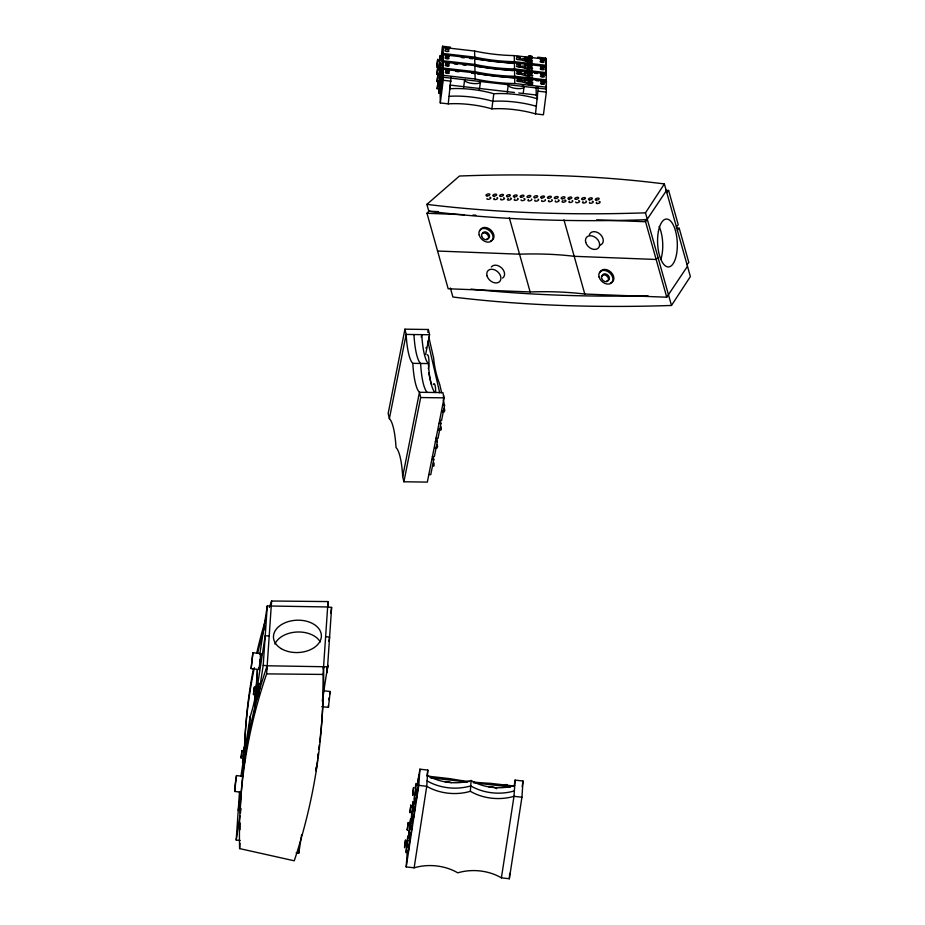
<?xml version="1.0" encoding="UTF-8"?>
<svg xmlns="http://www.w3.org/2000/svg" width="925" height="925" viewBox="0 0 925 925"><rect width="100%" height="100%" fill="white"/><g stroke="black" fill="none" stroke-linecap="round" stroke-linejoin="round"><path stroke-width="1.39" d="M439.19 88.65L439.202 89.274L439.988 81.782M441.699 60.333L441.688 59.697M442.878 410.388L442.624 412.076M259.046 667.388L259.046 669.503L251.114 668.59L252.907 652.726L260.838 653.64L259.046 669.503M328.421 705.278L328.421 707.382L321.808 706.631M408.11 850.075C407.358 862.331 411.625 825.169 409.37 838.859M409.451 841.345L409.451 840.282L409.301 840.894M410.804 832.604L410.804 834.72L412.076 826.476M412.157 823.874L412.087 822.984M413.51 815.133C412.758 827.389 417.025 790.228 414.77 803.918M416.204 797.662C415.256 809.456 419.372 778.422 417.695 785.117M240.176 840.49L236.21 840.039L239.483 791.973M269.418 607.471A903.112 664.774 3.9 0 1 271.592 601.019L328.017 601.574L323.056 674.429A1026.981 755.956 3.9 0 1 294.254 860.793L239.621 848.595L239.991 843.195M248.709 737.815L250.155 716.609A256.745 188.989 3.9 0 0 255.531 694.837M254.468 712.423L255.716 694.051M256.109 688.397L257.358 670.024A256.745 188.989 3.9 0 1 257.127 680.511M258.376 696.652L263.209 665.329L267.256 605.956L327.658 606.973L331.624 607.424L327.577 666.798L322.282 701.023M239.621 848.595A903.112 664.774 3.9 0 1 266.62 673.886L271.592 601.019M296.127 852.85L298.775 853.151L299.064 848.907M514.231 785.741L515.098 780.122L523.03 781.024L521.931 797.223L509.328 878.75L501.396 877.837A43.29 31.866 3.9 0 0 457.771 872.83A43.29 31.866 3.9 0 0 414.134 867.812L406.202 866.91L407.22 852.064M418.782 776.468L418.875 775.115L417.441 784.377M406.202 866.91L418.805 785.371L419.904 769.184L427.836 770.097L426.737 786.285L414.134 867.812M521.931 797.223L513.999 796.309A43.29 31.866 3.9 0 1 470.363 791.303L471.103 780.503A43.29 31.866 3.9 0 1 427.477 775.497M515.098 780.122L513.999 796.309L501.396 877.837M509.328 878.75L509.698 873.35M242.789 758.743C241.541 775.855 246.547 733.109 243.691 750.811M255.554 693.137L255.497 694.987L256.237 687.668M258.376 688.339L257.74 693.947M316.165 767.172L316.049 770.883L317.541 760.604M317.714 758.72L317.714 755.355M406.248 848.248C404.815 867.13 410.411 818.833 406.896 842.259M408.942 830.777C407.52 849.659 413.117 801.362 409.59 824.788M408.561 847.161L408.815 844.398M411.648 813.306L411.521 817.018L412.793 808.785M414.735 793.731C414.388 799.235 416.111 786.678 415.417 788.25M438.947 88.939C437.722 106.838 442.532 64.068 439.872 81.007M441.722 69.144L441.688 67.421M440.786 90.87L441.121 87.216M441.283 87.355L441.179 89.505L441.537 87.69M426.171 347.361L425.962 348.158M243.171 756.638L243.379 754.673M246.142 752.407L246.443 746.81L246.131 748.024M255.346 693.368C253.681 715.268 259.012 668.602 256.063 687.321M326.988 671.423L327.82 665.341L326.895 672.822M412.723 807.907L412.908 805.212L412.481 807.224M411.313 828.893L411.637 825.898M414.527 793.951C412.862 815.85 418.192 769.184 415.244 787.903M414.018 811.422L414.215 809.456M417.487 789.73L417.175 792.725M439.306 87.123L439.514 85.112M441.745 61.987L442.15 55.731L441.664 57.778M441.768 77.411L441.965 74.277L441.722 75.307M257.624 692.42L258.11 688.558M408.411 846.595L408.63 844.548M411.105 829.124L411.324 827.077M414.701 808.138L414.227 812.011M416.805 793.014L417.291 789.141M439.259 78.856L439.629 75.862M439.132 86.985L439.363 84.915M441.664 71.341L442.289 63.027L441.815 65.074M441.803 78.637L442.428 70.312L441.711 73.942M441.792 85.736L442.104 81.573L441.745 83.389M439.259 428.946L438.924 430.298M259.567 661.872L259.809 659.803M328.942 699.751L329.184 697.693M409.197 844.097L408.827 846.953M414.03 809.606L414.273 807.548M416.724 792.135L416.978 790.077M439.283 65.872L440.161 55.512L439.19 61.004M439.086 70.335L440.312 62.796L439.433 73.156M441.283 56.171L442.566 46.25L450.498 47.163M442.624 49.291L442.867 47.395L474.594 51.037A200.297 190.816 -1.1 0 0 514.254 55.593L528.059 57.177M442.74 55.361L442.867 47.395M442.763 56.575L443.006 54.691L474.733 58.333A200.297 190.816 -1.1 0 0 514.404 62.888L546.132 66.531L546.004 74.497L543.137 74.173M442.878 62.657L443.006 54.691M442.902 63.871L443.144 61.975L474.872 65.629A200.297 190.816 -1.1 0 0 514.543 70.184L546.27 73.827L546.143 81.793M443.017 69.942L443.144 61.975M443.04 71.156L443.283 69.271L475.022 72.913A200.297 190.816 -1.1 0 0 514.682 77.469L529.852 79.215M443.283 69.271L443.156 77.237L546.282 89.078L546.409 81.111L532.615 79.527M546.212 85.031L546.34 92.118L543.426 114.793L535.494 113.879A43.29 13.042 7.3 0 0 491.869 108.873A43.29 13.042 7.3 0 0 448.243 103.866L440.312 102.953L443.214 80.278L442.566 46.25M448.243 103.866L451.065 76.937M463.645 87.412L464.616 79.851M479.404 89.818L480.376 82.256M491.869 108.873L493.811 93.76A43.29 13.042 7.3 0 1 537.437 98.767L537.367 95.125L518.775 92.986M507.282 92.419L508.253 84.869A7.99 2.405 7.3 0 0 518.289 88.65A7.99 2.405 7.3 0 0 522.359 85.297M531.621 62.299A2 0.601 7.3 0 1 531.748 63.131A2 0.601 7.3 0 1 529.1 62.935A2 0.601 7.3 0 1 528.499 62.056L520.012 59.593L520.255 57.697A2 0.601 7.3 0 1 517.26 57.523A2 0.601 7.3 0 1 517.248 56.587A2 0.601 7.3 0 1 520.243 57.096L520 58.98L530.141 58.356L530.198 60.957M516.705 65.883A2 0.601 7.3 0 0 517.445 66.797A2 0.601 7.3 0 0 520.151 66.877L520.382 64.38A2 0.601 7.3 0 0 517.387 63.883A2 0.601 7.3 0 0 517.399 64.808A2 0.601 7.3 0 0 520.393 64.993L518.671 64.496L520.382 64.38M520.289 74.173L520.532 72.289A2 0.601 7.3 0 1 517.538 72.104A2 0.601 7.3 0 1 517.526 71.167A2 0.601 7.3 0 1 520.521 71.676L520.278 73.561A2 0.601 7.3 0 1 519.572 74.312A2 0.601 7.3 0 1 516.855 73.78A2 0.601 7.3 0 1 517.561 73.029M520.428 81.469L520.659 78.972A2 0.601 7.3 0 0 517.665 78.463A2 0.601 7.3 0 0 517.688 79.388A2 0.601 7.3 0 0 520.671 79.573L518.948 79.076L520.659 78.972M523.192 93.564L524.001 87.274M528.429 58.46L528.672 56.575A2 0.601 7.3 0 1 529.701 55.812A2 0.601 7.3 0 1 532.337 56.587A2 0.601 7.3 0 1 530.395 57.072L530.383 56.46L528.672 56.575M528.811 63.86L530.522 63.756L530.534 64.357A2 0.601 7.3 0 0 532.476 63.871A2 0.601 7.3 0 0 529.84 63.108A2 0.601 7.3 0 0 528.811 63.86L528.568 65.756A2 0.601 7.3 0 1 525.18 65.663A2 0.601 7.3 0 1 526.117 64.762A2 0.601 7.3 0 1 528.51 65.791L530.279 65.64L530.337 68.242M530.152 58.957L530.383 56.46M528.95 71.156L528.707 73.04L530.418 72.936L530.661 71.04L528.95 71.156A2 0.601 7.3 0 1 529.979 70.392A2 0.601 7.3 0 1 532.615 71.167A2 0.601 7.3 0 1 530.684 71.653L530.441 73.538M529.019 74.752A2 0.601 7.3 0 0 530.083 75.746A2 0.601 7.3 0 0 532.707 75.584A2 0.601 7.3 0 0 530.73 74.648L530.753 75.249L529.019 74.752L528.776 76.648L518.567 73.676L524.498 73.306M530.291 66.253L530.522 63.756M529.1 78.44L530.811 78.336L530.823 78.949A2 0.601 7.3 0 0 532.754 78.452A2 0.601 7.3 0 0 530.118 77.688A2 0.601 7.3 0 0 529.1 78.44L528.857 80.336A2 0.601 7.3 0 1 525.458 80.244A2 0.601 7.3 0 1 526.394 79.342A2 0.601 7.3 0 1 528.788 80.371L530.568 80.221L530.615 82.834M529.169 82.047A2 0.601 7.3 0 0 530.222 83.042A2 0.601 7.3 0 0 532.846 82.88A2 0.601 7.3 0 0 530.881 81.932L530.892 82.545L529.169 82.047L528.927 83.932L518.705 80.961M530.58 80.833L530.811 78.336M535.494 113.879L538.327 86.95M545.322 60.923L545.692 58.09L537.76 57.188M545.75 61.131L545.993 59.246L530.811 57.5M545.866 67.213L545.993 59.246M545.889 68.427L546.132 66.531M546.166 83.007L546.409 81.111M406.954 843.138L407.474 840.062L406.572 847.994M409.659 825.667L410.168 822.591L409.243 830.06M412.296 807.317L413.313 801.143L411.937 812.589M439.352 69.514L439.849 66.762L439.051 74.254M439.317 82.325L440.45 70.092L439.733 73.711M245.183 760.142L245.426 758.454M411.521 829.482L412.596 818.845L412.076 821.388M439.34 61.281L439.699 59.466L438.913 66.97M441.849 81.238L442.566 77.608L440.67 93.101M240.916 776.399L243.113 762.165M245.541 746.51L250.155 716.609M259.775 654.357L267.256 605.956M238.234 810.358L241.09 791.846M255.774 696.86L255.335 699.705A256.745 188.989 3.9 0 1 255.242 707.579M257.751 684.049L265.232 635.648L269.198 636.099M236.21 840.039L239.957 815.838M240.396 812.994L241.055 808.716M266.516 670.047L267.175 665.78L327.577 666.798M330.734 613.125L331.624 607.424M323.207 668.925L323.611 666.335A1026.981 755.956 3.9 0 1 319.68 741.989M328.93 641.383L329.601 637.105L325.635 636.654M298.775 853.151L301.642 834.604M409.347 836.79L409.752 834.142M412.041 819.319L412.446 816.671L412.087 819.793M415.152 799.2L414.747 801.848L415.348 798.703M409.255 838.143L409.914 833.841M417.557 784.4L419.904 769.184M426.968 775.717L427.836 770.097M522.163 786.655L523.03 781.024M260.318 656.172L260.838 653.64M329.682 694.051L330.213 691.518L323.6 690.755M435.606 447.469L435.224 448.405M404.93 329.173L388.153 413.406L389.367 418.667A43.29 9.215 -89.2 0 1 396.027 447.596A43.29 9.215 -89.2 0 1 402.687 476.514L403.901 481.775L427.327 482.098L444.104 397.866L442.89 392.605L419.464 392.281A43.29 9.215 -89.2 0 1 412.804 363.352A43.29 9.215 -89.2 0 1 406.144 334.434L404.93 329.173L428.356 329.497L429.57 334.757L425.65 354.402M389.367 418.667L406.144 334.434L429.57 334.757M421.245 337.22L421.765 334.642A43.29 9.215 -89.2 0 0 428.425 363.571A43.29 9.215 -89.2 0 0 435.085 392.501M427.801 332.306L428.356 329.497M402.687 476.514L419.464 392.281L420.678 397.542L403.901 481.775M433.131 456.753L433.767 459.563L430.772 474.606L428.818 474.583M436.403 437.305L437.363 441.514L434.368 456.557L432.414 456.534M440.312 420.655L440.959 423.465L437.964 438.508L436.01 438.473M443.272 399.808L444.555 405.416L441.56 420.459L439.606 420.424M258.514 684.535L258.815 683.321L256.965 698.999M439.849 74.486L439.109 81.897M440.543 426.911C441.618 425.038 441.41 431.963 440.485 429.732M433.351 463.009C434.426 461.136 434.218 468.062 433.293 465.842M251.114 668.59L252.907 652.726M243.102 776.341L236.488 775.589L235.216 783.822L234.696 791.453L241.309 792.216M234.696 791.453L236.488 775.589M328.421 707.382L330.213 691.518M446.347 72.578L448.012 72.636M541.229 69.005L543.183 69.306L542.709 68.913M437.039 444.659L437.641 446.509L436.97 448.116M450.371 288.01L452.903 297.017A1026.981 464.639 -15.7 0 0 671.481 305.458L645.477 212.831L664.358 183.936A903.112 408.596 -15.7 0 0 459.436 176.028L426.887 204.379L428.818 211.247L426.98 213.293L448.174 288.773L530.141 291.942A256.745 116.157 -15.7 0 1 584.785 294.046L666.752 297.214L687.483 266.284M666.289 190.804L645.558 221.734L596.671 219.838M671.481 305.458L690.374 276.575L664.358 183.936M666.775 192.516L668.613 190.469L678.245 224.787L676.406 226.833M677.366 230.256L679.204 228.209L688.836 262.527L686.997 264.573M657.999 257.428L656.16 259.474L574.194 256.306A256.745 116.157 -15.7 0 0 519.549 254.19L437.571 251.033M443.514 395.345L443.63 399.23M446.312 65.224L448.128 65.663L447.422 65.212M444.335 408.387L444.833 410.411L444.162 412.018M541.576 61.501L543.044 62.01L542.073 61.524M520.243 57.096L518.532 57.2L520.255 57.697M524.359 66.01L518.428 66.38L528.637 69.352A2 0.601 7.3 0 0 530.372 70.462A2 0.601 7.3 0 0 532.072 69.745M520.521 71.676L518.809 71.78L520.532 72.289M524.637 80.591L520.417 80.857A2 0.601 7.3 0 1 519.711 81.608A2 0.601 7.3 0 1 516.994 81.065A2 0.601 7.3 0 1 517.699 80.325M266.62 673.886L323.056 674.429M412.804 363.352L428.425 363.571M420.678 397.542L444.104 397.866M442.601 405.381L444.555 405.416M439.005 423.442L440.959 423.465M435.421 441.491L437.363 441.514M431.825 459.54L433.767 459.563M665.769 190.365L668.613 190.469M438.381 211.617L428.818 211.247A1026.981 464.639 -15.7 0 0 647.396 219.688L644.517 219.572M426.98 213.293L464.362 214.727M472.999 215.062L475.866 215.178M676.372 228.105L679.204 228.209M447.295 58.506L446.07 57.997L447.284 57.917M442.983 53.477L474.71 57.119A200.297 190.816 -1.1 0 0 514.381 61.674L546.108 65.317M445.607 55.697L448.463 56.02M461.355 57.5L464.223 57.836M469.958 58.495L472.814 58.818M475.681 59.142L512.924 63.42M525.816 64.9L528.672 65.236M443.121 60.761L474.849 64.415A200.297 190.816 -1.1 0 0 514.52 68.959L546.247 72.612M445.746 62.981L448.613 63.316M454.337 63.975L457.204 64.299M462.928 64.958L465.795 65.282M477.254 66.6L513.063 70.716M518.786 71.375L521.654 71.699M534.546 73.179L537.413 73.514M443.26 68.057L474.999 71.699A200.297 190.816 -1.1 0 0 514.658 76.255L546.386 79.897M455.909 71.422L458.777 71.757M471.669 73.237L474.525 73.561M477.392 73.896L514.635 78.174M520.359 78.833L523.226 79.157M536.118 80.637L538.986 80.972M443.399 75.341L475.138 78.995A200.297 190.816 -1.1 0 0 514.797 83.551L546.525 87.193M443.214 80.278L451.157 81.18M538.408 91.205L546.34 92.118M514.485 92.488L450.105 85.1L450.186 88.742A43.29 13.042 7.3 0 1 493.811 93.76M263.209 665.329L267.175 665.78A903.112 664.774 3.9 0 0 240.257 810.971M427.153 776.063L450.602 778.757A200.297 135.316 8.8 0 0 469.287 781.579M513.722 786.007L490.273 783.313A200.297 135.316 8.8 0 1 473.704 782.076M430.241 777.775L467.483 782.053M473.207 782.712L510.45 786.99M418.805 785.371L426.737 786.285A43.29 31.866 3.9 0 0 470.363 791.303M541.645 83.747L543.461 83.724M543.218 76.347L541.403 76.37M244.015 750.557L243.078 758.026M244.651 762.686L244.582 761.772M645.558 221.734L666.752 297.214M563.972 219.919L584.785 294.046M509.328 217.803L530.141 291.942M428.807 337.035L433.652 358.079A200.297 128.378 11.3 0 0 439.71 384.372L441.653 392.79M427.824 341.198L439.71 392.824M428.68 372.983L431.258 384.153M545.692 58.09L546.016 75.11M536.095 87.204L536.269 95.645M530.661 71.04L530.684 71.653M530.418 72.936L530.476 75.538M514.254 55.593L514.381 61.674M514.404 62.888L514.52 68.959M514.543 70.184L514.658 76.255M514.682 77.469L514.797 83.551M474.594 51.037L474.71 57.119M474.733 58.333L474.849 64.415M474.872 65.629L474.999 71.699M475.022 72.913L475.138 78.995M440.115 93.032L440.312 102.953M578.611 200.725A2 0.902 -15.7 0 1 579.455 201.731A2 0.902 -15.7 0 1 577.061 202.76A2 0.902 -15.7 0 1 575.801 201.939M565.672 200.367A2 0.902 -15.7 0 1 565.025 201.789A2 0.902 -15.7 0 1 562.365 202.066A2 0.902 -15.7 0 1 563.013 200.644M564.481 200.216A2 0.902 -15.7 0 1 565.36 200.251M523.966 198.609A2 0.902 -15.7 0 1 524.81 199.615A2 0.902 -15.7 0 1 522.417 200.656A2 0.902 -15.7 0 1 521.157 199.823M545.183 199.58A2 0.902 -15.7 0 1 543.576 201.349A2 0.902 -15.7 0 1 541.83 200.355M489.811 197.291A2 0.902 -15.7 0 1 490.655 198.297A2 0.902 -15.7 0 1 488.261 199.338A2 0.902 -15.7 0 1 487.001 198.505M585.849 201.037A2 0.902 -15.7 0 1 585.918 202.344A2 0.902 -15.7 0 1 583.178 202.98A2 0.902 -15.7 0 1 583.108 201.673M599.099 201.511A2 0.902 -15.7 0 1 599.793 202.702A2 0.902 -15.7 0 1 596.96 203.535A2 0.902 -15.7 0 1 596.775 202.205M592.278 201.257A2 0.902 -15.7 0 1 593.041 202.344A2 0.902 -15.7 0 1 590.416 203.292A2 0.902 -15.7 0 1 589.641 202.205M510.311 198.089A2 0.902 -15.7 0 1 510.889 199.361A2 0.902 -15.7 0 1 507.917 200.043A2 0.902 -15.7 0 1 508.368 198.528M572.193 200.517A2 0.902 -15.7 0 1 572.251 201.812A2 0.902 -15.7 0 1 569.511 202.448A2 0.902 -15.7 0 1 569.453 201.141M497.049 197.615A2 0.902 -15.7 0 1 497.118 198.91A2 0.902 -15.7 0 1 494.378 199.546A2 0.902 -15.7 0 1 494.308 198.239M503.478 197.823A2 0.902 -15.7 0 1 504.252 198.91A2 0.902 -15.7 0 1 501.616 199.869A2 0.902 -15.7 0 1 500.841 198.771M531.528 199.048A2 0.902 -15.7 0 1 531.019 200.401A2 0.902 -15.7 0 1 528.418 200.829A2 0.902 -15.7 0 1 528.464 199.569M558.122 199.927A2 0.902 -15.7 0 1 558.897 201.026A2 0.902 -15.7 0 1 556.26 201.974A2 0.902 -15.7 0 1 555.486 200.887M517.549 198.401A2 0.902 -15.7 0 1 517.607 199.708A2 0.902 -15.7 0 1 514.867 200.343A2 0.902 -15.7 0 1 514.809 199.037M551.693 199.719A2 0.902 -15.7 0 1 551.762 201.026A2 0.902 -15.7 0 1 549.022 201.662A2 0.902 -15.7 0 1 548.953 200.355M538.038 199.199A2 0.902 -15.7 0 1 538.211 200.413A2 0.902 -15.7 0 1 535.621 201.176A2 0.902 -15.7 0 1 534.997 200.089M647.962 295.746A1026.981 464.639 -15.7 0 1 470.998 289.097M491.325 266.967A7.99 5.804 41.9 0 1 501.766 268.042A7.99 5.804 41.9 0 1 502.599 278.09M602.348 276.24A4.001 2.902 41.9 0 1 605.54 273.892A4.001 2.902 41.9 0 1 609.378 277.685A4.001 2.902 41.9 0 1 606.858 280.68M599.932 272.574A7.99 5.804 41.9 0 1 611.055 272.262A7.99 5.804 41.9 0 1 610.442 282.923M589.341 234.834A7.99 5.804 41.9 0 1 600.464 234.522A7.99 5.804 41.9 0 1 599.839 245.183M482.561 233.458A4.001 2.902 41.9 0 1 488.481 233.69A4.001 2.902 41.9 0 1 486.966 238.719M480.04 230.614A7.99 5.804 41.9 0 1 491.163 230.302A7.99 5.804 41.9 0 1 490.551 240.963M659.12 226.452A23.981 9.84 87.5 0 1 660.924 259.173M645.477 212.831A1026.981 464.639 -15.7 0 1 426.887 204.379M433.293 384.453A7.99 1.7 -89.2 0 1 435.629 392.212M427.061 354.865A7.99 1.7 -89.2 0 1 428.853 359.224A7.99 1.7 -89.2 0 1 428.31 368.751M427.281 392.397A43.29 9.215 -89.2 0 1 420.609 363.467A43.29 9.215 -89.2 0 1 413.949 334.538M532.361 84.325A2 0.601 7.3 0 1 531.644 85.077A2 0.601 7.3 0 1 528.938 84.545A2 0.601 7.3 0 1 529.643 83.793M544.351 83.689A2 0.601 7.3 0 1 543.229 84.348A2 0.601 7.3 0 1 540.663 83.701A2 0.601 7.3 0 1 541.784 83.053M528.372 81.782A2 0.601 7.3 0 1 526.602 82.475A2 0.601 7.3 0 1 524.938 81.365M449.018 72.659A2 0.601 7.3 0 1 448.313 73.399A2 0.601 7.3 0 1 445.596 72.867A2 0.601 7.3 0 1 446.312 72.127M531.956 79.955A2 0.601 7.3 0 1 531.563 80.868A2 0.601 7.3 0 1 528.649 80.163M528.58 80.001A2 0.601 7.3 0 1 529.562 79.585M532.418 77.203A2 0.601 7.3 0 1 531.193 77.793A2 0.601 7.3 0 1 528.707 77.191A2 0.601 7.3 0 1 529.505 76.509M543.958 76.232A2 0.601 7.3 0 1 542.582 77.029A2 0.601 7.3 0 1 540.547 75.954M527.516 74.185A2 0.601 7.3 0 1 528.198 75.098A2 0.601 7.3 0 1 525.481 74.983A2 0.601 7.3 0 1 524.799 74.069M448.567 65.201A2 0.601 7.3 0 1 448.694 66.033A2 0.601 7.3 0 1 446.047 65.837A2 0.601 7.3 0 1 445.445 64.97M531.817 72.67A2 0.601 7.3 0 1 531.193 73.584A2 0.601 7.3 0 1 528.441 72.705M528.51 72.555A2 0.601 7.3 0 1 528.695 72.439M529.424 72.3A2 0.601 7.3 0 1 530.407 72.323M519.411 65.964A2 0.601 7.3 0 1 520.151 66.877M543.461 68.785A2 0.601 7.3 0 1 543.773 69.676A2 0.601 7.3 0 1 540.986 69.444A2 0.601 7.3 0 1 540.674 68.554M527.782 67.039A2 0.601 7.3 0 1 527.736 67.895A2 0.601 7.3 0 1 524.938 67.548A2 0.601 7.3 0 1 524.972 66.692M448.012 57.766A2 0.601 7.3 0 1 448.752 58.68A2 0.601 7.3 0 1 446.047 58.599A2 0.601 7.3 0 1 445.307 57.685M531.262 65.236A2 0.601 7.3 0 1 531.285 66.288A2 0.601 7.3 0 1 528.302 65.421M528.36 65.27A2 0.601 7.3 0 1 528.557 65.143M529.759 64.993A2 0.601 7.3 0 1 530.268 65.039M519.26 58.68A2 0.601 7.3 0 1 520.012 59.593A2 0.601 7.3 0 1 517.306 59.501A2 0.601 7.3 0 1 516.566 58.587M543.322 61.489A2 0.601 7.3 0 1 543.634 62.38A2 0.601 7.3 0 1 540.847 62.148A2 0.601 7.3 0 1 540.535 61.27M527.238 59.605A2 0.601 7.3 0 1 527.828 60.541A2 0.601 7.3 0 1 524.914 60.31A2 0.601 7.3 0 1 524.833 59.408M448.278 50.621A2 0.601 7.3 0 1 448.301 51.488A2 0.601 7.3 0 1 445.492 51.164A2 0.601 7.3 0 1 445.48 50.297M531.54 58.09A2 0.601 7.3 0 1 531.147 58.992A2 0.601 7.3 0 1 528.233 58.287M528.418 57.847A2 0.601 7.3 0 1 528.73 57.766M479.786 80.949A7.99 2.405 7.3 0 1 472.606 83.493A7.99 2.405 7.3 0 1 465.125 79.296M478.815 88.511A7.99 2.405 7.3 0 1 479.381 89.182M536.465 106.329A43.29 13.042 7.3 0 0 492.84 101.311A43.29 13.042 7.3 0 0 449.215 96.304M503.894 785.799A2 1.468 3.9 0 1 507.86 785.868M488.978 787.002A7.99 5.885 3.9 0 1 496.713 788.701M445.353 781.983A7.99 5.885 3.9 0 1 451.412 782.723M514.728 785.51A43.29 31.866 3.9 0 1 471.103 780.503M514.369 790.91A43.29 31.866 3.9 0 1 470.733 785.903A43.29 31.866 3.9 0 1 427.107 780.885M240.003 829.748A903.112 664.774 3.9 0 1 240.014 823.042M319.322 744.833A1026.981 755.956 3.9 0 1 318.778 749.088M318.188 753.343A1026.981 755.956 3.9 0 1 317.784 756.176M256.722 685.737A256.745 188.989 3.9 0 1 256.445 688.339M274.898 644.054A23.981 16.176 -2.2 0 1 296.948 632.018A23.981 16.176 -2.2 0 1 320.258 641.904M244.558 750.221A903.112 664.774 3.9 0 1 244.674 746.197M244.767 743.515A903.112 664.774 3.9 0 1 253.392 668.925M256.722 653.108A903.112 664.774 3.9 0 1 265.741 619.126M244.35 750.256A903.112 664.774 3.9 0 1 254.352 667.723M257.589 653.247A903.112 664.774 3.9 0 1 264.978 625.82M328.017 601.574A1026.981 755.956 3.9 0 1 328.086 607.297M436.785 66.542L436.797 67.178L437.722 59.246L436.785 66.542M436.924 73.838L436.935 74.463L437.86 66.531L436.924 73.838M437.062 81.123L437.074 81.758L437.999 73.827L437.062 81.123M437.201 88.418L437.213 89.043L438.138 81.111L437.201 88.418M241.124 757.205L241.136 758.257L242.026 750.325L241.124 757.205M253.508 693.704L253.508 694.768L254.41 686.836L253.508 693.704M404.583 846.71L404.595 847.763L405.52 839.923L404.583 846.71M407.289 829.239L407.289 830.292L408.226 822.452L407.289 829.239M409.995 811.768L409.995 812.821L410.885 804.889L409.995 811.768M412.689 794.298L412.689 795.35L413.591 787.418L412.689 794.298M530.464 60.668L528.742 60.171A2 0.601 7.3 0 0 529.794 61.166A2 0.601 7.3 0 0 532.418 61.004A2 0.601 7.3 0 0 530.453 60.067L530.464 60.668M530.603 67.964L528.88 67.467A2 0.601 7.3 0 0 529.944 68.462A2 0.601 7.3 0 0 532.557 68.288A2 0.601 7.3 0 0 530.592 67.352L530.603 67.964M575.789 199.338A2 0.902 -15.7 0 0 578.657 197.869A2 0.902 -15.7 0 0 575.708 197.742A2 0.902 -15.7 0 0 575.789 199.338M562.134 198.806A2 0.902 -15.7 0 0 565.002 197.337A2 0.902 -15.7 0 0 562.053 197.21A2 0.902 -15.7 0 0 562.134 198.806M521.145 197.222A2 0.902 -15.7 0 0 524.012 195.753A2 0.902 -15.7 0 0 521.064 195.626A2 0.902 -15.7 0 0 521.145 197.222M541.634 198.019A2 0.902 -15.7 0 0 544.501 196.551A2 0.902 -15.7 0 0 541.553 196.424A2 0.902 -15.7 0 0 541.634 198.019M486.989 195.903A2 0.902 -15.7 0 0 489.857 194.435A2 0.902 -15.7 0 0 486.908 194.308A2 0.902 -15.7 0 0 486.989 195.903M582.623 199.603A2 0.902 -15.7 0 0 585.49 198.135A2 0.902 -15.7 0 0 582.542 198.008A2 0.902 -15.7 0 0 582.623 199.603M596.278 200.124A2 0.902 -15.7 0 0 599.146 198.655A2 0.902 -15.7 0 0 596.197 198.528A2 0.902 -15.7 0 0 596.278 200.124M507.478 196.701A2 0.902 -15.7 0 0 510.346 195.233A2 0.902 -15.7 0 0 507.409 195.106A2 0.902 -15.7 0 0 507.478 196.701M589.456 199.869A2 0.902 -15.7 0 0 592.324 198.389A2 0.902 -15.7 0 0 589.375 198.274A2 0.902 -15.7 0 0 589.456 199.869M568.956 199.072A2 0.902 -15.7 0 0 571.823 197.603A2 0.902 -15.7 0 0 568.875 197.476A2 0.902 -15.7 0 0 568.956 199.072M493.823 196.169A2 0.902 -15.7 0 0 496.69 194.701A2 0.902 -15.7 0 0 493.742 194.574A2 0.902 -15.7 0 0 493.823 196.169M527.978 197.488A2 0.902 -15.7 0 0 530.846 196.019A2 0.902 -15.7 0 0 527.898 195.892A2 0.902 -15.7 0 0 527.978 197.488M500.656 196.435A2 0.902 -15.7 0 0 503.524 194.967A2 0.902 -15.7 0 0 500.575 194.84A2 0.902 -15.7 0 0 500.656 196.435M555.301 198.54A2 0.902 -15.7 0 0 558.168 197.071A2 0.902 -15.7 0 0 555.22 196.944A2 0.902 -15.7 0 0 555.301 198.54M514.312 196.956A2 0.902 -15.7 0 0 517.179 195.487A2 0.902 -15.7 0 0 514.231 195.372A2 0.902 -15.7 0 0 514.312 196.956M548.467 198.285A2 0.902 -15.7 0 0 551.335 196.805A2 0.902 -15.7 0 0 548.386 196.69A2 0.902 -15.7 0 0 548.467 198.285M534.8 197.753A2 0.902 -15.7 0 0 537.679 196.285A2 0.902 -15.7 0 0 534.731 196.158A2 0.902 -15.7 0 0 534.8 197.753M487.012 275.835A7.99 5.804 41.9 0 0 498.933 282.171A7.99 5.804 41.9 0 0 495.592 270.285A7.99 5.804 41.9 0 0 487.012 275.835M599.065 276.991A7.99 5.804 41.9 0 0 610.974 283.327A7.99 5.804 41.9 0 0 607.644 271.441A7.99 5.804 41.9 0 0 599.065 276.991M601.562 278.147A4.001 2.902 41.9 0 0 607.517 281.316A4.001 2.902 41.9 0 0 605.852 275.373A4.001 2.902 41.9 0 0 601.562 278.147M585.71 242.315A7.99 5.804 41.9 0 0 597.619 248.652A7.99 5.804 41.9 0 0 594.289 236.765A7.99 5.804 41.9 0 0 585.71 242.315M479.173 235.031A7.99 5.804 41.9 0 0 491.083 241.367A7.99 5.804 41.9 0 0 487.752 229.481A7.99 5.804 41.9 0 0 479.173 235.031M481.671 236.187A4.001 2.902 41.9 0 0 487.625 239.355A4.001 2.902 41.9 0 0 485.96 233.412A4.001 2.902 41.9 0 0 481.671 236.187M658.427 231.285A23.981 9.84 87.5 0 0 668.44 266.943A23.981 9.84 87.5 0 0 675.458 230.73A23.981 9.84 87.5 0 0 658.427 231.285M541.507 82.14A2 0.601 7.3 0 0 544.709 82.128A2 0.601 7.3 0 0 542.027 81.157A2 0.601 7.3 0 0 541.507 82.14M446.162 71.144A2 0.601 7.3 0 0 449.469 71.248A2 0.601 7.3 0 0 447.029 70.231A2 0.601 7.3 0 0 446.162 71.144M541.368 74.844A2 0.601 7.3 0 0 544.571 74.832A2 0.601 7.3 0 0 541.877 73.873A2 0.601 7.3 0 0 541.368 74.844M525.319 72.948A2 0.601 7.3 0 0 528.649 73.087A2 0.601 7.3 0 0 526.256 72.046A2 0.601 7.3 0 0 525.319 72.948M446.023 63.848A2 0.601 7.3 0 0 449.33 63.964A2 0.601 7.3 0 0 446.891 62.935A2 0.601 7.3 0 0 446.023 63.848M541.229 67.56A2 0.601 7.3 0 0 544.432 67.548A2 0.601 7.3 0 0 541.738 66.577A2 0.601 7.3 0 0 541.229 67.56M445.873 56.564A2 0.601 7.3 0 0 449.192 56.668A2 0.601 7.3 0 0 446.752 55.65A2 0.601 7.3 0 0 445.873 56.564M541.09 60.264A2 0.601 7.3 0 0 544.282 60.252A2 0.601 7.3 0 0 541.599 59.281A2 0.601 7.3 0 0 541.09 60.264M525.03 58.367A2 0.601 7.3 0 0 528.372 58.506A2 0.601 7.3 0 0 525.978 57.466A2 0.601 7.3 0 0 525.03 58.367M445.734 49.268A2 0.601 7.3 0 0 449.053 49.383A2 0.601 7.3 0 0 446.613 48.354A2 0.601 7.3 0 0 445.734 49.268M281.142 648.598A23.981 16.176 -2.2 0 0 320.79 639.464A23.981 16.176 -2.2 0 0 290.323 621.068A23.981 16.176 -2.2 0 0 281.142 648.598"/></g></svg>
